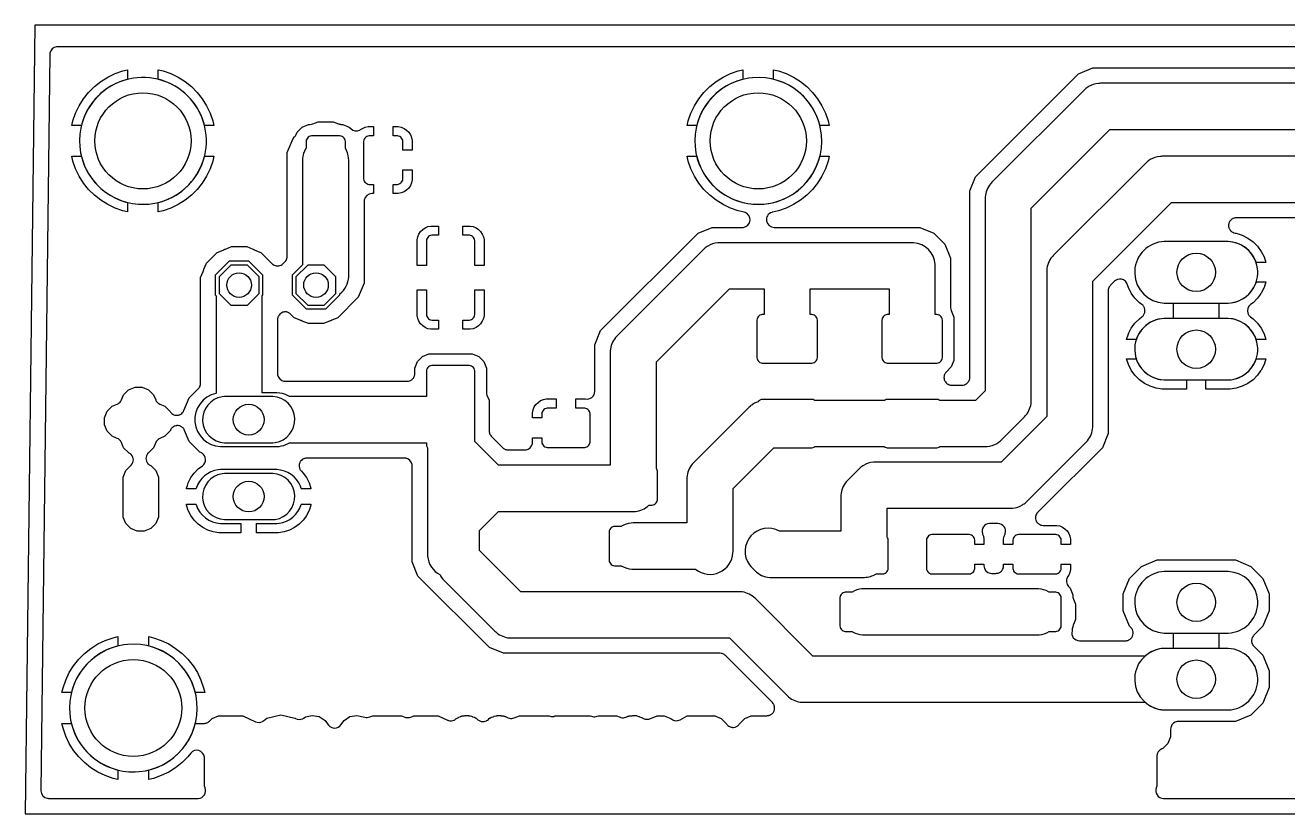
# Model space of a CAD drawing. Header units: millimetres. Extents: x 0.2 to 72.4, y 3.2 to 29.2.
# Drawn here: x 0.24 to 41.93, y 3.18 to 29.22 of the extents above; entities that cross this region are included whole.
import ezdxf

# ---------------------------------------------------------------- set-up
doc = ezdxf.new("R2010")
doc.units = ezdxf.units.MM

msp = doc.modelspace()

# ---------------------------------------------------------------- linework, layer by layer
at = {"layer": '16_copper'}
for points in [[(4.317, 23.312, 1), (3.938, 27.488), (3.812, 27.473, 0.941339), (4.191, 23.305)], [(24.637, 23.312, 1), (24.258, 27.488), (24.132, 27.473, 0.941339), (24.511, 23.305)], [(40.059, 20.052, 0.916331), (39.97, 22.076), (37.85, 22.076), (37.761, 22.068, 0.916331), (37.85, 20.044), (39.97, 20.044)], [(40.059, 17.512, 0.916331), (39.97, 19.536), (37.85, 19.536), (37.761, 19.528, 0.916331), (37.85, 17.504), (39.97, 17.504)], [(8.494, 15.438, 0.906347), (8.419, 16.954), (6.821, 16.954), (6.746, 16.947, 0.906347), (6.821, 15.431), (8.419, 15.431)], [(8.494, 12.898, 0.906347), (8.419, 14.415), (6.821, 14.415), (6.746, 14.407, 0.906347), (6.821, 12.891), (8.419, 12.891)], [(40.059, 9.152, 0.916331), (39.97, 11.176), (37.85, 11.176), (37.761, 11.168, 0.916331), (37.85, 9.144), (39.97, 9.144)], [(4.001, 4.567, 1), (3.619, 8.768), (3.493, 8.752, 0.941339), (3.874, 4.559)], [(40.059, 6.612, 0.916331), (39.97, 8.636), (37.85, 8.636), (37.761, 8.628, 0.916331), (37.85, 6.604), (39.97, 6.604)]]:
    msp.add_lwpolyline(points, format="xyb", close=True, dxfattribs=at)
for points in [[(7.963, 20.364), (7.963, 20.911), (7.576, 21.298), (7.029, 21.298), (6.642, 20.911), (6.642, 20.364), (7.029, 19.977), (7.576, 19.977)], [(10.503, 20.364), (10.503, 20.911), (10.116, 21.298), (9.569, 21.298), (9.182, 20.911), (9.182, 20.364), (9.569, 19.977), (10.116, 19.977)]]:
    msp.add_lwpolyline(points, close=True, dxfattribs=at)
at = {"layer": '1_copper'}
for points in [[(71.604, 28.512), (1.309, 28.512), (1.291, 28.51), (1.273, 28.509, 0.328389), (1.058, 28.298), (1.057, 28.276), (1.055, 28.261), (0.759, 3.94), (0.759, 3.939), (0.759, 3.937, 0.368471), (0.972, 3.686), (0.988, 3.685), (1.009, 3.683, 0.003485), (1.013, 3.683), (5.947, 3.683), (5.957, 3.684, 0.509696), (6.185, 4.025), (6.182, 4.034), (6.16, 4.087), (6.16, 5.018), (6.158, 5.032), (6.158, 5.046, 0.668496), (5.707, 5.176), (5.612, 5.057), (5.42, 4.866), (5.208, 4.697), (4.979, 4.552), (4.735, 4.435), (4.479, 4.345), (4.318, 4.309), (4.318, 4.622), (4.376, 4.636, 0.26256), (5.842, 6.101), (5.856, 6.16), (6.143, 6.16), (6.162, 6.161), (6.182, 6.163, 0.118891), (6.292, 6.208), (6.322, 6.234), (6.322, 6.234), (6.322, 6.234), (6.413, 6.325), (6.627, 6.413), (7.432, 6.413), (7.843, 6.215), (7.846, 6.214), (7.848, 6.213, 0.239801), (8.078, 6.223), (8.092, 6.232), (8.107, 6.242, 0.005922), (8.112, 6.245), (8.224, 6.335), (8.685, 6.44), (9.149, 6.334), (9.153, 6.332), (9.167, 6.322, 0.246647), (9.403, 6.315), (9.417, 6.322), (9.432, 6.331, 0.00734), (9.438, 6.335), (9.494, 6.374), (9.721, 6.425), (9.95, 6.385), (10.146, 6.26), (10.249, 6.113), (10.251, 6.11), (10.254, 6.106, 0.509965), (10.665, 6.113), (10.768, 6.26), (10.964, 6.385), (11.192, 6.425), (11.45, 6.368), (11.451, 6.367, 0.174438), (11.623, 6.375), (11.716, 6.413), (12.67, 6.413), (12.776, 6.37, 0.158203), (12.933, 6.357), (12.97, 6.37), (12.971, 6.37), (12.971, 6.37), (13.076, 6.413), (13.881, 6.413), (14.184, 6.267), (14.2, 6.261), (14.215, 6.255, 0.198683), (14.409, 6.27), (14.411, 6.271), (14.414, 6.272, 0.03551), (14.448, 6.294), (14.462, 6.306), (14.474, 6.317), (14.482, 6.325), (14.532, 6.345), (14.551, 6.355), (14.565, 6.362), (14.612, 6.39), (14.625, 6.392), (14.635, 6.394), (14.646, 6.396, 0.016571), (14.663, 6.401), (14.674, 6.405), (14.684, 6.409), (14.696, 6.413), (14.751, 6.413), (14.772, 6.415), (14.788, 6.416), (14.842, 6.424), (14.854, 6.421), (14.865, 6.419), (14.875, 6.417, 0.016585), (14.893, 6.414), (14.905, 6.414), (14.916, 6.413), (14.929, 6.413), (14.979, 6.393), (15, 6.386), (15.015, 6.381), (15.067, 6.368), (15.078, 6.36), (15.087, 6.354), (15.095, 6.348), (15.103, 6.344), (15.111, 6.339), (15.122, 6.335), (15.132, 6.33), (15.144, 6.325), (15.175, 6.293), (15.191, 6.279), (15.205, 6.268, 0.198681), (15.394, 6.222), (15.394, 6.222), (15.394, 6.222, 0.07818), (15.469, 6.246), (15.469, 6.246), (15.47, 6.246, 0.039245), (15.503, 6.267), (15.534, 6.293), (15.534, 6.293), (15.534, 6.293), (15.565, 6.325), (15.577, 6.33), (15.587, 6.334), (15.597, 6.339, 0.016584), (15.613, 6.348), (15.622, 6.354), (15.631, 6.36), (15.642, 6.368), (15.695, 6.381), (15.715, 6.388), (15.73, 6.393), (15.78, 6.413), (15.793, 6.413), (15.804, 6.414), (15.815, 6.414, 0.016586), (15.833, 6.417), (15.844, 6.419), (15.855, 6.421), (15.867, 6.424), (15.921, 6.416), (15.943, 6.415), (15.958, 6.413), (16.013, 6.413), (16.025, 6.409), (16.035, 6.405), (16.045, 6.401, 0.01656), (16.062, 6.396), (16.074, 6.394), (16.084, 6.392), (16.097, 6.39), (16.144, 6.362), (16.163, 6.352), (16.177, 6.345), (16.19, 6.34, 0.158204), (16.346, 6.328), (16.384, 6.34), (16.384, 6.34), (16.384, 6.34), (16.561, 6.413), (17.516, 6.413), (17.539, 6.404, 0.138013), (17.676, 6.388), (17.695, 6.391), (17.695, 6.392), (17.696, 6.392), (17.733, 6.404, 0.000217), (17.734, 6.404), (17.757, 6.413), (18.892, 6.413), (18.936, 6.395, 0.158207), (19.092, 6.383), (19.13, 6.395), (19.13, 6.395), (19.13, 6.395), (19.174, 6.413), (19.768, 6.413), (19.885, 6.365), (19.898, 6.36), (19.912, 6.355, 0.163886), (20.074, 6.363), (20.079, 6.365), (20.093, 6.372), (20.106, 6.377), (20.14, 6.397), (20.153, 6.399), (20.168, 6.401, 0.009162), (20.178, 6.404), (20.193, 6.409), (20.205, 6.413), (20.274, 6.413, 0.028607), (20.303, 6.415), (20.371, 6.423), (20.384, 6.42), (20.399, 6.417, 0.009173), (20.408, 6.415), (20.425, 6.415), (20.438, 6.414), (20.501, 6.387, 0.028623), (20.528, 6.378), (20.594, 6.359), (20.605, 6.351), (20.618, 6.343, 0.039473), (20.654, 6.324), (20.676, 6.315, 0.158204), (20.832, 6.302), (20.87, 6.315, 0.000216), (20.871, 6.315), (21.109, 6.413), (21.341, 6.413), (21.556, 6.325), (21.56, 6.321, 0.33947), (21.866, 6.28), (22.097, 6.413), (22.184, 6.413), (22.184, 6.413), (23.008, 6.413), (23.223, 6.325), (23.392, 6.156), (23.396, 6.147, 0.000195), (23.396, 6.147), (23.41, 6.128), (23.42, 6.115), (23.42, 6.115), (23.42, 6.115), (23.436, 6.099), (23.448, 6.087), (23.448, 6.087), (23.448, 6.086, 0.118224), (23.553, 6.033), (23.572, 6.03), (23.593, 6.026), (23.593, 6.026), (23.593, 6.026), (23.612, 6.026), (23.632, 6.026), (23.632, 6.026), (23.633, 6.026, 0.184771), (23.806, 6.114), (23.806, 6.114), (23.806, 6.114, 0.037714), (23.829, 6.146), (23.829, 6.146), (23.829, 6.146), (23.834, 6.156), (24.003, 6.325), (24.218, 6.413), (24.735, 6.413), (24.755, 6.415), (24.774, 6.417, 0.039465), (24.813, 6.426), (24.83, 6.433), (24.85, 6.441), (24.85, 6.441), (24.85, 6.441), (24.865, 6.45), (24.884, 6.462, 0.039466), (24.914, 6.488), (24.926, 6.502), (24.94, 6.518, 0.039466), (24.961, 6.552), (24.969, 6.572), (24.976, 6.588), (24.976, 6.589), (24.976, 6.589, 0.039244), (24.986, 6.627), (24.987, 6.645), (24.989, 6.667, 0.078613), (24.977, 6.745), (24.977, 6.745), (24.976, 6.745, 0.039247), (24.961, 6.782), (24.952, 6.797), (24.941, 6.816, 0.00022), (24.941, 6.816), (24.915, 6.847, 0.000659), (24.914, 6.847), (23.361, 8.401), (23.346, 8.413), (23.331, 8.426, 0.118893), (23.221, 8.472), (23.181, 8.475, 0.000218), (23.181, 8.475), (16.037, 8.475), (15.571, 8.668), (13.211, 11.028), (13.018, 11.495), (13.018, 14.668), (13.016, 14.687), (13.014, 14.708, 0.325016), (12.804, 14.919), (12.764, 14.923, 0.00044), (12.764, 14.923), (9.54, 14.923), (9.519, 14.921), (9.501, 14.919), (9.501, 14.919), (9.501, 14.919), (9.479, 14.914), (9.462, 14.91), (9.462, 14.91), (9.462, 14.91, 0.039031), (9.425, 14.895), (9.425, 14.895), (9.425, 14.895, 0.039033), (9.392, 14.874), (9.391, 14.874), (9.391, 14.874, 0.078397), (9.335, 14.818), (9.335, 14.818), (9.335, 14.818, 0.039246), (9.314, 14.784), (9.305, 14.763), (9.299, 14.748), (9.299, 14.747), (9.299, 14.747, 0.078611), (9.286, 14.669), (9.288, 14.648), (9.29, 14.629), (9.29, 14.629), (9.29, 14.629), (9.295, 14.607), (9.299, 14.591, 0.000213), (9.299, 14.591), (9.308, 14.569), (9.314, 14.554), (9.314, 14.554), (9.314, 14.554, 0.039248), (9.335, 14.52), (9.36, 14.489), (9.361, 14.489), (9.361, 14.489), (9.42, 14.43), (9.53, 14.278), (9.615, 14.111), (9.673, 13.932), (9.677, 13.907), (9.361, 13.907), (9.358, 13.92), (9.331, 13.993, 0.291474), (8.548, 14.542), (6.692, 14.542), (6.615, 14.535, 0.291474), (5.882, 13.92), (5.879, 13.907), (5.563, 13.907), (5.567, 13.932), (5.595, 14.018, 0.00006), (5.595, 14.018), (5.625, 14.111), (5.688, 14.235), (5.688, 14.235), (5.688, 14.235), (5.71, 14.278), (5.82, 14.43), (5.953, 14.563), (6.092, 14.664), (6.1, 14.67, 0.508887), (6.084, 15.08), (6.076, 15.086, 0.03568), (6.04, 15.104), (6.012, 15.116), (5.654, 15.473), (5.503, 15.839), (5.494, 15.856), (5.485, 15.874), (5.485, 15.874), (5.485, 15.874), (5.475, 15.888), (5.462, 15.906, 0.039246), (5.433, 15.935), (5.433, 15.935), (5.433, 15.935), (5.415, 15.948), (5.401, 15.958), (5.401, 15.958), (5.401, 15.958, 0.039025), (5.366, 15.976), (5.366, 15.976), (5.366, 15.976, 0.039029), (5.328, 15.989), (5.328, 15.989), (5.328, 15.989, 0.078393), (5.249, 15.995), (5.249, 15.995), (5.249, 15.995), (5.231, 15.992), (5.209, 15.989), (5.209, 15.989), (5.209, 15.989, 0.078615), (5.136, 15.959), (5.119, 15.946), (5.104, 15.935), (5.104, 15.935), (5.104, 15.935), (5.088, 15.92), (5.076, 15.907), (5.075, 15.907), (5.075, 15.907), (5.063, 15.89), (5.052, 15.875), (5.052, 15.875), (5.052, 15.875), (5.034, 15.84), (5.034, 15.839), (5.034, 15.839), (5.021, 15.808), (4.856, 15.644), (4.687, 15.573), (4.669, 15.564), (4.652, 15.556, 0.118888), (4.567, 15.472), (4.549, 15.436, 0.000223), (4.549, 15.436), (4.479, 15.266), (4.301, 15.088), (4.294, 15.08, 0.390911), (4.294, 14.737), (4.3, 14.729, 0.091615), (4.383, 14.674), (4.385, 14.673), (4.549, 14.508), (4.638, 14.294), (4.638, 12.977), (4.549, 12.763), (4.385, 12.598), (4.17, 12.51), (3.938, 12.51), (3.723, 12.598), (3.559, 12.763), (3.47, 12.977), (3.47, 14.294), (3.559, 14.508), (3.737, 14.687), (3.744, 14.694, 0.390911), (3.744, 15.038), (3.737, 15.046, 0.091615), (3.655, 15.101), (3.653, 15.102), (3.488, 15.266), (3.418, 15.436), (3.409, 15.453), (3.4, 15.471, 0.118888), (3.316, 15.555), (3.281, 15.573, 0.000223), (3.281, 15.573), (3.111, 15.644), (2.946, 15.808), (2.857, 16.023), (2.857, 16.255), (2.946, 16.47), (3.111, 16.634), (3.28, 16.704), (3.28, 16.704), (3.28, 16.704), (3.281, 16.704, 0.039246), (3.316, 16.723), (3.331, 16.733), (3.348, 16.745, 0.079276), (3.4, 16.806), (3.418, 16.842), (3.418, 16.842), (3.418, 16.842), (3.488, 17.012), (3.653, 17.176), (3.867, 17.265), (4.1, 17.265), (4.314, 17.176), (4.479, 17.012), (4.549, 16.842), (4.558, 16.824), (4.567, 16.807, 0.118892), (4.651, 16.723), (4.686, 16.705), (4.687, 16.704), (4.687, 16.704), (4.856, 16.634), (5.025, 16.465), (5.029, 16.457), (5.029, 16.457), (5.029, 16.457, 0.039039), (5.053, 16.425), (5.053, 16.425), (5.053, 16.425, 0.078403), (5.113, 16.373), (5.113, 16.373), (5.113, 16.373), (5.129, 16.365), (5.148, 16.355, 0.078615), (5.225, 16.337), (5.226, 16.337), (5.226, 16.336, 0.039246), (5.266, 16.336), (5.287, 16.34), (5.305, 16.343), (5.305, 16.343), (5.305, 16.343), (5.326, 16.35), (5.343, 16.355), (5.343, 16.355), (5.343, 16.355), (5.362, 16.365), (5.378, 16.373, 0.078613), (5.439, 16.424), (5.439, 16.424), (5.439, 16.424), (5.449, 16.439), (5.462, 16.456), (5.462, 16.456), (5.462, 16.456), (5.48, 16.492, 0.000669), (5.481, 16.492), (5.654, 16.912), (5.958, 17.216), (5.971, 17.231), (5.984, 17.245, 0.118893), (6.029, 17.355), (6.033, 17.395, 0.000218), (6.033, 17.395), (6.033, 20.89), (6.115, 21.089), (6.118, 21.098, 0.026685), (6.127, 21.125), (6.13, 21.131, 0.030164), (6.144, 21.158), (6.226, 21.357), (6.583, 21.714), (6.782, 21.796), (6.79, 21.801, 0.026682), (6.816, 21.814), (6.822, 21.816, 0.03017), (6.851, 21.825), (7.05, 21.907), (7.555, 21.907), (7.754, 21.825), (7.763, 21.822, 0.026685), (7.79, 21.813), (7.796, 21.81, 0.030164), (7.823, 21.796), (8.022, 21.714), (8.393, 21.343), (8.407, 21.331), (8.423, 21.318, 0.078613), (8.493, 21.281), (8.494, 21.281), (8.494, 21.281, 0.157756), (8.65, 21.281), (8.65, 21.281), (8.651, 21.281, 0.078613), (8.721, 21.317), (8.752, 21.343), (8.752, 21.343), (8.752, 21.343), (8.818, 21.409, 0.158205), (8.889, 21.549), (8.893, 21.589, 0.000218), (8.893, 21.589), (8.893, 25.018), (9.086, 25.484), (9.132, 25.53, 0.098497), (9.187, 25.613), (9.22, 25.693), (9.384, 25.857), (9.598, 25.946), (9.644, 25.946, 0.098493), (9.742, 25.965), (9.91, 26.035), (10.415, 26.035), (10.583, 25.965), (10.592, 25.962, 0.058652), (10.65, 25.948), (10.66, 25.947, 0.017034), (10.681, 25.946), (10.727, 25.946), (10.941, 25.857), (10.994, 25.804, 0.324531), (11.289, 25.757), (11.302, 25.765), (11.315, 25.773), (11.374, 25.812), (11.466, 25.85), (11.564, 25.87), (11.737, 25.87), (11.737, 25.565), (11.594, 25.565), (11.555, 25.557), (11.519, 25.542), (11.486, 25.52), (11.457, 25.492), (11.435, 25.459), (11.42, 25.422), (11.413, 25.383), (11.413, 24.147), (11.42, 24.108), (11.435, 24.071), (11.457, 24.038), (11.486, 24.01), (11.519, 23.988), (11.555, 23.973), (11.594, 23.965), (11.737, 23.965), (11.737, 23.66), (11.686, 23.66, 0.36847), (11.436, 23.446), (11.432, 23.407, 0.00044), (11.432, 23.406), (11.432, 20.705), (11.239, 20.238), (10.562, 19.561), (10.363, 19.479), (10.355, 19.474, 0.026682), (10.329, 19.461), (10.323, 19.459, 0.03017), (10.294, 19.45), (10.095, 19.367), (9.59, 19.367), (9.391, 19.45), (9.382, 19.453, 0.026685), (9.355, 19.462), (9.349, 19.465, 0.030164), (9.322, 19.479), (9.123, 19.561), (9.006, 19.678), (8.992, 19.69), (8.976, 19.704), (8.976, 19.704), (8.976, 19.704), (8.961, 19.713), (8.942, 19.724, 0.000217), (8.942, 19.725), (8.925, 19.732), (8.905, 19.74), (8.905, 19.74), (8.905, 19.74), (8.888, 19.744), (8.867, 19.749, 0.118225), (8.749, 19.74), (8.748, 19.74), (8.748, 19.74, 0.157983), (8.621, 19.648), (8.621, 19.648), (8.621, 19.648), (8.612, 19.632), (8.601, 19.614, 0.039462), (8.585, 19.577), (8.58, 19.557), (8.576, 19.539), (8.576, 19.539), (8.576, 19.539), (8.572, 19.499, 0.000661), (8.572, 19.498), (8.572, 17.716), (8.574, 17.697), (8.576, 17.677, 0.325016), (8.786, 17.466), (8.826, 17.462, 0.00044), (8.826, 17.462), (12.853, 17.462), (12.872, 17.464), (12.892, 17.466, 0.079055), (12.968, 17.49), (12.983, 17.5), (13.001, 17.511, 0.039684), (13.032, 17.537), (13.044, 17.551), (13.058, 17.567, 0.039687), (13.079, 17.601), (13.086, 17.618), (13.094, 17.637, 0.039685), (13.103, 17.676), (13.107, 17.716, 0.00044), (13.107, 17.716), (13.107, 17.898), (13.195, 18.112), (13.358, 18.275), (13.572, 18.363), (15.003, 18.363), (15.217, 18.275), (15.38, 18.112), (15.468, 17.898), (15.468, 17.101), (15.469, 17.091, 0.088975), (15.488, 17.003), (15.557, 16.835), (15.557, 15.824), (15.559, 15.804), (15.561, 15.785, 0.118891), (15.606, 15.675), (15.632, 15.644), (15.632, 15.644), (15.632, 15.644), (16.009, 15.267), (16.024, 15.254), (16.039, 15.241, 0.118893), (16.149, 15.196), (16.189, 15.192, 0.000218), (16.189, 15.192), (16.739, 15.192), (16.758, 15.194), (16.778, 15.196, 0.325016), (16.99, 15.406), (16.993, 15.446, 0.00044), (16.993, 15.446), (16.993, 15.597), (17.297, 15.597), (17.297, 15.454), (17.305, 15.415), (17.32, 15.379), (17.342, 15.346), (17.371, 15.317), (17.404, 15.295), (17.44, 15.28), (17.479, 15.273), (18.716, 15.273), (18.755, 15.28), (18.791, 15.295), (18.824, 15.317), (18.853, 15.346), (18.875, 15.379), (18.89, 15.415), (18.898, 15.454), (18.898, 16.391), (18.89, 16.43), (18.875, 16.466), (18.853, 16.499), (18.824, 16.528), (18.791, 16.55), (18.755, 16.565), (18.716, 16.573), (18.422, 16.573), (18.422, 16.877), (18.746, 16.877), (18.746, 16.877, 0.472969), (19.05, 17.126), (19.05, 18.668), (19.243, 19.134), (22.458, 22.349), (22.925, 22.542), (23.926, 22.542), (23.937, 22.543), (23.949, 22.544, 0.854232), (23.982, 23.044), (23.782, 23.09), (23.528, 23.179), (23.285, 23.296), (23.056, 23.439), (22.846, 23.607), (22.655, 23.798), (22.487, 24.009), (22.343, 24.237), (22.226, 24.48), (22.137, 24.734), (22.101, 24.892), (22.414, 24.892), (22.428, 24.837, 0.759359), (26.467, 24.837), (26.481, 24.892), (26.794, 24.892), (26.758, 24.734), (26.669, 24.48), (26.552, 24.237), (26.408, 24.009), (26.24, 23.798), (26.049, 23.607), (25.839, 23.439), (25.61, 23.296), (25.367, 23.179), (25.113, 23.09), (24.913, 23.044), (24.902, 23.041), (24.891, 23.038, 0.854232), (24.969, 22.542), (29.78, 22.542), (30.247, 22.349), (30.604, 21.992), (30.797, 21.525), (30.797, 19.897), (30.798, 19.887, 0.088978), (30.817, 19.799), (30.908, 19.578), (30.908, 18.147), (30.82, 17.933), (30.653, 17.766), (30.64, 17.752), (30.627, 17.736), (30.627, 17.736), (30.627, 17.736, 0.039247), (30.606, 17.702), (30.599, 17.685), (30.591, 17.665), (30.591, 17.665), (30.591, 17.665, 0.157981), (30.591, 17.509), (30.591, 17.508), (30.591, 17.508, 0.039247), (30.606, 17.472), (30.617, 17.453), (30.627, 17.438, 0.078612), (30.682, 17.381), (30.683, 17.381), (30.683, 17.381, 0.078614), (30.753, 17.345), (30.774, 17.34), (30.792, 17.336), (30.792, 17.336), (30.792, 17.336), (30.832, 17.332, 0.000661), (30.832, 17.332), (31.179, 17.332), (31.198, 17.334), (31.218, 17.336, 0.158654), (31.358, 17.407), (31.37, 17.42), (31.384, 17.437, 0.118668), (31.429, 17.546), (31.433, 17.586, 0.00044), (31.433, 17.586), (31.433, 23.748), (31.626, 24.214), (35.028, 27.617), (35.495, 27.81), (60.708, 27.81)], [(60.455, 27.302), (35.748, 27.302), (35.713, 27.3), (35.68, 27.299, 0.11403), (35.353, 27.192), (35.327, 27.174), (35.297, 27.154), (35.296, 27.154), (35.296, 27.154, 0.022324), (35.243, 27.111), (35.243, 27.111), (35.242, 27.111), (35.241, 27.109), (35.209, 27.079), (32.164, 24.034), (32.14, 24.008), (32.118, 23.984, 0.159844), (31.942, 23.542), (31.942, 23.542), (31.942, 23.541), (31.942, 23.539), (31.941, 23.495), (31.941, 17.143), (31.622, 16.825), (30.445, 16.825), (30.422, 16.84), (30.386, 16.855), (30.347, 16.863), (28.708, 16.863), (28.669, 16.855), (28.633, 16.84), (28.61, 16.825), (26.318, 16.825), (26.295, 16.84), (26.258, 16.855), (26.22, 16.863), (24.58, 16.863), (24.542, 16.855), (24.505, 16.84), (24.473, 16.818), (24.445, 16.79), (24.441, 16.784), (24.413, 16.775, 0.045641), (24.288, 16.715), (24.262, 16.697), (24.232, 16.677), (24.231, 16.677), (24.231, 16.676, 0.022324), (24.178, 16.634), (24.178, 16.633), (24.177, 16.633), (24.176, 16.632), (24.144, 16.601), (22.314, 14.771), (22.29, 14.746), (22.268, 14.721, 0.159844), (22.092, 14.28), (22.092, 14.279), (22.092, 14.279), (22.092, 14.277), (22.091, 14.232), (22.091, 12.78), (20.32, 12.78), (20.251, 12.776, 0.113703), (19.926, 12.67), (19.923, 12.668), (19.702, 12.668), (19.663, 12.66), (19.626, 12.645), (19.593, 12.623), (19.565, 12.594), (19.543, 12.561), (19.528, 12.525), (19.52, 12.486), (19.52, 11.549), (19.528, 11.51), (19.543, 11.474), (19.565, 11.441), (19.593, 11.412), (19.626, 11.39), (19.663, 11.375), (19.702, 11.367), (19.924, 11.367), (19.945, 11.354, 0.113702), (20.273, 11.257), (20.32, 11.256), (22.37, 11.256), (22.374, 11.253), (22.382, 11.245, 0.604114), (23.613, 11.798), (23.614, 11.842), (23.614, 11.844), (23.614, 11.844), (23.614, 11.845), (23.614, 13.917), (24.96, 15.263), (26.22, 15.263), (26.258, 15.27), (26.295, 15.285), (26.318, 15.301), (28.61, 15.301), (28.633, 15.285), (28.669, 15.27), (28.708, 15.263), (30.347, 15.263), (30.386, 15.27), (30.422, 15.285), (30.445, 15.301), (31.938, 15.301), (31.972, 15.302), (32.005, 15.304, 0.11403), (32.332, 15.41), (32.358, 15.428), (32.388, 15.448), (32.389, 15.448), (32.389, 15.449, 0.022324), (32.442, 15.491), (32.442, 15.492), (32.443, 15.492), (32.444, 15.493), (32.476, 15.524), (33.241, 16.289), (33.265, 16.314), (33.287, 16.339, 0.159844), (33.463, 16.78), (33.463, 16.781), (33.463, 16.781), (33.463, 16.783), (33.465, 16.828), (33.465, 23.179), (36.063, 25.778), (60.139, 25.778)], [(59.737, 24.892), (37.782, 24.892), (37.748, 24.89), (37.715, 24.889, 0.11403), (37.388, 24.782), (37.362, 24.764), (37.332, 24.744), (37.331, 24.744), (37.331, 24.744, 0.022324), (37.278, 24.701), (37.278, 24.701), (37.277, 24.701), (37.276, 24.699), (37.244, 24.669), (34.196, 21.621), (34.172, 21.595), (34.15, 21.571, 0.159844), (33.974, 21.129), (33.974, 21.129), (33.974, 21.128), (33.974, 21.126), (33.973, 21.082), (33.973, 16.301), (32.464, 14.793), (28.318, 14.793), (28.284, 14.791), (28.25, 14.789, 0.11403), (27.924, 14.683), (27.897, 14.665), (27.867, 14.645), (27.867, 14.645), (27.867, 14.644, 0.022324), (27.814, 14.602), (27.813, 14.601), (27.813, 14.601), (27.812, 14.6), (27.779, 14.569), (27.401, 14.191), (27.378, 14.166), (27.355, 14.141, 0.159844), (27.179, 13.7), (27.179, 13.699), (27.179, 13.699), (27.179, 13.697), (27.178, 13.652), (27.178, 12.507), (25.15, 12.507), (25.147, 12.509, 0.807502), (24.158, 11.394), (24.201, 11.341), (24.234, 11.306), (24.334, 11.206, 0.18282), (24.825, 10.984), (24.826, 10.984), (24.826, 10.984), (24.828, 10.984), (24.873, 10.983), (27.94, 10.983), (27.951, 10.984, 0.132911), (28.334, 11.093), (28.337, 11.095), (28.558, 11.095), (28.597, 11.103), (28.634, 11.118), (28.667, 11.14), (28.695, 11.168), (28.717, 11.201), (28.732, 11.238), (28.74, 11.277), (28.74, 12.213), (28.732, 12.252), (28.717, 12.289), (28.702, 12.311), (28.702, 13.269), (32.779, 13.269), (32.813, 13.27), (32.847, 13.272, 0.11403), (33.173, 13.378), (33.2, 13.396), (33.23, 13.416), (33.23, 13.416), (33.231, 13.417, 0.022324), (33.284, 13.459), (33.284, 13.46), (33.284, 13.46), (33.286, 13.461), (33.318, 13.492), (35.273, 15.447), (35.297, 15.473), (35.319, 15.497, 0.159844), (35.495, 15.939), (35.495, 15.939), (35.495, 15.94), (35.495, 15.941), (35.497, 15.986), (35.497, 20.766), (38.098, 23.368), (59.421, 23.368)], [(57.098, 22.86), (40.232, 22.86), (40.197, 22.857), (40.192, 22.857), (40.192, 22.857), (40.192, 22.857), (40.163, 22.85), (40.153, 22.848), (40.153, 22.848), (40.153, 22.848, 0.039214), (40.117, 22.832), (40.117, 22.832), (40.117, 22.832), (40.107, 22.827), (40.083, 22.812), (40.083, 22.812), (40.083, 22.812), (40.072, 22.803), (40.052, 22.786), (40.026, 22.756), (40.026, 22.756), (40.026, 22.756), (40.014, 22.736), (40.006, 22.722), (40.006, 22.722), (40.006, 22.722), (39.992, 22.688), (39.99, 22.685), (39.99, 22.685), (39.99, 22.685), (39.983, 22.653), (39.981, 22.646), (39.981, 22.646), (39.981, 22.646), (39.979, 22.621), (39.978, 22.606), (39.978, 22.606), (39.981, 22.567), (39.988, 22.535), (39.99, 22.528), (39.99, 22.528), (39.99, 22.528, 0.039215), (40.005, 22.491), (40.005, 22.491), (40.019, 22.468), (40.026, 22.457), (40.026, 22.457), (40.026, 22.457), (40.046, 22.434), (40.052, 22.427, 0.00003), (40.052, 22.427), (40.082, 22.401), (40.11, 22.384), (40.116, 22.38), (40.116, 22.38), (40.116, 22.38), (40.133, 22.373), (40.152, 22.365), (40.152, 22.365), (40.152, 22.365), (40.191, 22.355, 0.000797), (40.192, 22.355), (40.235, 22.348), (40.433, 22.284), (40.618, 22.19), (40.786, 22.067), (40.933, 21.92), (41.056, 21.752), (41.15, 21.567), (41.212, 21.378), (40.892, 21.378), (40.866, 21.449, 0.291473), (39.97, 22.076), (37.85, 22.076), (37.761, 22.068, 0.916331), (37.85, 20.044), (38.148, 20.044), (38.148, 19.536), (37.85, 19.536), (37.761, 19.528, 0.267949), (36.954, 18.909), (36.928, 18.838), (36.608, 18.838), (36.611, 18.844, 0.000098), (36.611, 18.844), (36.67, 19.027), (36.687, 19.061, 0.000062), (36.688, 19.061), (36.764, 19.212), (36.887, 19.38), (37.034, 19.527), (37.112, 19.585, 0.039245), (37.142, 19.61), (37.154, 19.624), (37.168, 19.64, 0.199042), (37.214, 19.829), (37.209, 19.847), (37.205, 19.868), (37.205, 19.868), (37.204, 19.868), (37.198, 19.885), (37.189, 19.905, 0.039247), (37.169, 19.939), (37.169, 19.939), (37.169, 19.939, 0.0389), (37.143, 19.969), (37.143, 19.969), (37.143, 19.969), (37.113, 19.995, 0.000533), (37.112, 19.995), (37.034, 20.053), (36.887, 20.2), (36.764, 20.368), (36.67, 20.553), (36.634, 20.663), (36.627, 20.682), (36.619, 20.7, 0.158203), (36.508, 20.811), (36.508, 20.811), (36.508, 20.811, 0.281696), (36.244, 20.791), (36.213, 20.765, 0.000579), (36.213, 20.764), (36.079, 20.63), (36.067, 20.616), (36.053, 20.601, 0.118896), (36.008, 20.491), (36.004, 20.451, 0.000215), (36.004, 20.451), (36.004, 15.733), (35.811, 15.266), (33.892, 13.347), (33.892, 13.347), (33.806, 13.261), (33.805, 13.261), (33.678, 13.133), (33.665, 13.118), (33.652, 13.103), (33.652, 13.103), (33.652, 13.103, 0.078396), (33.616, 13.033), (33.616, 13.033), (33.616, 13.032, 0.157981), (33.616, 12.876), (33.616, 12.876), (33.616, 12.876, 0.118225), (33.678, 12.775), (33.691, 12.763), (33.708, 12.749), (33.708, 12.749), (33.708, 12.749), (33.723, 12.74), (33.742, 12.728, 0.039462), (33.779, 12.712), (33.8, 12.707), (33.817, 12.703), (33.817, 12.703), (33.817, 12.703), (33.857, 12.7, 0.000658), (33.858, 12.7), (34.303, 12.7), (34.401, 12.68), (34.493, 12.642), (34.576, 12.587), (34.647, 12.516), (34.702, 12.433), (34.74, 12.341), (34.76, 12.243), (34.76, 12.07), (34.455, 12.07), (34.455, 12.213), (34.447, 12.252), (34.432, 12.289), (34.41, 12.322), (34.382, 12.35), (34.349, 12.372), (34.312, 12.387), (34.273, 12.395), (33.037, 12.395), (32.998, 12.387), (32.961, 12.372), (32.928, 12.35), (32.9, 12.322), (32.878, 12.289), (32.863, 12.252), (32.855, 12.213), (32.855, 12.07), (32.55, 12.07), (32.55, 12.243), (32.57, 12.341), (32.598, 12.409), (32.601, 12.419), (32.605, 12.428, 0.509966), (32.363, 12.761), (32.089, 12.761), (32.08, 12.76, 0.49677), (31.848, 12.429), (31.852, 12.419), (31.855, 12.409), (31.883, 12.341), (31.902, 12.243), (31.902, 12.07), (31.598, 12.07), (31.598, 12.213), (31.59, 12.252), (31.575, 12.289), (31.553, 12.322), (31.524, 12.35), (31.491, 12.372), (31.455, 12.387), (31.416, 12.395), (30.179, 12.395), (30.14, 12.387), (30.104, 12.372), (30.071, 12.35), (30.042, 12.322), (30.02, 12.289), (30.005, 12.252), (29.998, 12.213), (29.998, 11.277), (30.005, 11.238), (30.02, 11.201), (30.042, 11.168), (30.071, 11.14), (30.104, 11.118), (30.14, 11.103), (30.179, 11.095), (31.416, 11.095), (31.455, 11.103), (31.491, 11.118), (31.524, 11.14), (31.553, 11.168), (31.575, 11.201), (31.59, 11.238), (31.598, 11.277), (31.598, 11.42), (31.902, 11.42), (31.902, 11.369, 0.36847), (32.116, 11.118), (32.156, 11.115, 0.00044), (32.156, 11.115), (32.296, 11.115), (32.316, 11.117), (32.335, 11.118, 0.158654), (32.476, 11.189), (32.487, 11.203), (32.501, 11.219, 0.118668), (32.547, 11.329), (32.55, 11.369, 0.00044), (32.55, 11.369), (32.55, 11.42), (32.855, 11.42), (32.855, 11.277), (32.863, 11.238), (32.878, 11.201), (32.9, 11.168), (32.928, 11.14), (32.961, 11.118), (32.998, 11.103), (33.037, 11.095), (34.273, 11.095), (34.312, 11.103), (34.349, 11.118), (34.382, 11.14), (34.41, 11.168), (34.432, 11.201), (34.447, 11.238), (34.455, 11.277), (34.455, 11.42), (34.76, 11.42), (34.76, 11.247), (34.74, 11.149), (34.702, 11.057), (34.663, 10.997, 0.357811), (34.694, 10.677), (34.747, 10.623), (34.836, 10.409), (34.836, 10.363, 0.098493), (34.855, 10.266), (34.925, 10.098), (34.925, 9.592), (34.855, 9.424), (34.852, 9.415, 0.058652), (34.838, 9.357), (34.837, 9.347, 0.115207), (34.813, 9.223), (34.81, 9.213, 0.497467), (35.054, 8.89), (36.575, 8.89), (36.597, 8.892), (36.615, 8.893), (36.615, 8.893), (36.615, 8.893), (36.637, 8.898), (36.653, 8.902), (36.653, 8.902), (36.654, 8.902, 0.039031), (36.69, 8.918), (36.69, 8.918), (36.69, 8.918), (36.706, 8.927), (36.724, 8.938), (36.724, 8.938), (36.724, 8.938), (36.738, 8.95), (36.754, 8.964, 0.000213), (36.755, 8.964), (36.767, 8.978), (36.78, 8.994), (36.78, 8.994), (36.78, 8.994, 0.198459), (36.826, 9.183), (36.826, 9.183), (36.826, 9.183), (36.821, 9.204), (36.817, 9.222, 0.039246), (36.802, 9.259), (36.802, 9.259), (36.802, 9.259), (36.792, 9.274), (36.781, 9.293, 0.000216), (36.781, 9.293), (36.755, 9.323), (36.755, 9.323), (36.755, 9.324), (36.71, 9.369), (36.497, 9.882), (36.497, 10.438), (36.71, 10.951), (37.103, 11.344), (37.616, 11.557), (40.204, 11.557), (40.717, 11.344), (41.11, 10.951), (41.323, 10.438), (41.323, 9.882), (41.11, 9.369), (40.811, 9.07), (40.798, 9.054), (40.786, 9.04, 0.199138), (40.74, 8.851), (40.745, 8.83), (40.749, 8.812, 0.079052), (40.785, 8.741), (40.811, 8.711, 0.000439), (40.811, 8.71), (41.11, 8.411), (41.323, 7.898), (41.323, 7.342), (41.11, 6.829), (40.717, 6.436), (40.204, 6.223), (38.32, 6.223), (38.3, 6.221), (38.28, 6.22, 0.282173), (38.078, 6.048), (38.073, 6.027), (38.069, 6.01, 0.000439), (38.069, 6.009), (38.066, 5.969, 0.00044), (38.066, 5.969), (38.066, 5.713), (37.977, 5.498), (37.812, 5.334), (37.771, 5.317, 0.303348), (37.614, 5.082), (37.614, 4.087), (37.592, 4.034, 0.534518), (37.827, 3.683), (63.232, 3.683)]]:
    msp.add_lwpolyline(points, format="xyb", dxfattribs=at)
for points in [[(1.781, 25.908), (1.817, 26.066), (1.906, 26.32), (2.023, 26.563), (2.167, 26.791), (2.335, 27.002), (2.526, 27.193), (2.736, 27.361), (2.965, 27.504), (3.208, 27.621), (3.462, 27.71), (3.62, 27.746), (3.62, 27.433), (3.565, 27.419, 0.26256), (2.108, 25.963), (2.094, 25.908)], [(6.161, 25.908), (6.147, 25.963, 0.26256), (4.69, 27.419), (4.635, 27.433), (4.635, 27.746), (4.793, 27.71), (5.047, 27.621), (5.29, 27.504), (5.519, 27.361), (5.729, 27.193), (5.92, 27.002), (6.088, 26.791), (6.232, 26.563), (6.349, 26.32), (6.438, 26.066), (6.474, 25.908)], [(22.101, 25.908), (22.137, 26.066), (22.226, 26.32), (22.343, 26.563), (22.487, 26.791), (22.655, 27.002), (22.846, 27.193), (23.056, 27.361), (23.285, 27.504), (23.528, 27.621), (23.782, 27.71), (23.94, 27.746), (23.94, 27.433), (23.885, 27.419, 0.26256), (22.428, 25.963), (22.414, 25.908)], [(26.481, 25.908), (26.467, 25.963, 0.26256), (25.01, 27.419), (24.955, 27.433), (24.955, 27.746), (25.113, 27.71), (25.367, 27.621), (25.61, 27.504), (25.839, 27.361), (26.049, 27.193), (26.24, 27.002), (26.408, 26.791), (26.552, 26.563), (26.669, 26.32), (26.758, 26.066), (26.794, 25.908)], [(10.63, 20.311), (10.63, 20.347, 0.217083), (10.923, 20.91), (10.923, 20.911), (10.923, 20.911), (10.923, 20.913), (10.925, 20.957), (10.925, 24.765), (10.921, 24.834, 0.113703), (10.815, 25.159), (10.812, 25.162), (10.812, 25.383), (10.805, 25.422), (10.79, 25.459), (10.768, 25.492), (10.739, 25.52), (10.706, 25.542), (10.67, 25.557), (10.631, 25.565), (9.694, 25.565), (9.655, 25.557), (9.619, 25.542), (9.586, 25.52), (9.557, 25.492), (9.535, 25.459), (9.52, 25.422), (9.513, 25.383), (9.513, 25.161), (9.499, 25.14, 0.113702), (9.402, 24.812), (9.401, 24.765), (9.401, 21.309), (9.055, 20.964), (9.055, 20.311), (9.516, 19.85), (10.169, 19.85)], [(3.462, 23.09), (3.208, 23.179), (2.965, 23.296), (2.736, 23.439), (2.526, 23.607), (2.335, 23.798), (2.167, 24.009), (2.023, 24.237), (1.906, 24.48), (1.817, 24.734), (1.781, 24.892), (2.094, 24.892), (2.108, 24.837, 0.26256), (3.565, 23.381), (3.62, 23.367), (3.62, 23.054)], [(4.635, 23.367), (4.69, 23.381, 0.26256), (6.147, 24.837), (6.161, 24.892), (6.474, 24.892), (6.438, 24.734), (6.349, 24.48), (6.232, 24.237), (6.088, 24.009), (5.92, 23.798), (5.729, 23.607), (5.519, 23.439), (5.29, 23.296), (5.047, 23.179), (4.793, 23.09), (4.635, 23.054)], [(20.389, 13.164, 0.159844), (20.825, 13.352), (20.841, 13.368), (20.938, 13.368), (20.977, 13.375), (21.014, 13.39), (21.047, 13.412), (21.075, 13.441), (21.097, 13.474), (21.112, 13.51), (21.12, 13.549), (21.12, 14.486), (21.112, 14.525), (21.097, 14.561), (21.082, 14.584), (21.082, 18.099), (23.493, 20.511), (24.638, 20.511), (24.638, 19.663), (24.58, 19.663), (24.542, 19.655), (24.505, 19.64), (24.473, 19.618), (24.445, 19.59), (24.423, 19.557), (24.408, 19.521), (24.4, 19.482), (24.4, 18.243), (24.408, 18.204), (24.423, 18.168), (24.445, 18.135), (24.473, 18.107), (24.505, 18.085), (24.542, 18.07), (24.58, 18.062), (26.22, 18.062), (26.258, 18.07), (26.295, 18.085), (26.327, 18.107), (26.355, 18.135), (26.377, 18.168), (26.392, 18.204), (26.4, 18.243), (26.4, 19.482), (26.392, 19.521), (26.377, 19.557), (26.355, 19.59), (26.327, 19.618), (26.295, 19.64), (26.258, 19.655), (26.22, 19.663), (26.162, 19.663), (26.162, 20.511), (28.766, 20.511), (28.766, 19.663), (28.708, 19.663), (28.669, 19.655), (28.633, 19.64), (28.6, 19.618), (28.572, 19.59), (28.55, 19.557), (28.535, 19.521), (28.527, 19.482), (28.527, 18.243), (28.535, 18.204), (28.55, 18.168), (28.572, 18.135), (28.6, 18.107), (28.633, 18.085), (28.669, 18.07), (28.708, 18.062), (30.347, 18.062), (30.386, 18.07), (30.422, 18.085), (30.455, 18.107), (30.483, 18.135), (30.505, 18.168), (30.52, 18.204), (30.527, 18.243), (30.527, 19.482), (30.52, 19.521), (30.505, 19.557), (30.483, 19.59), (30.455, 19.618), (30.422, 19.64), (30.386, 19.655), (30.347, 19.663), (30.29, 19.663), (30.29, 21.273), (30.288, 21.295), (30.288, 21.318, 0.379022), (29.575, 22.033), (29.559, 22.034, 0.005302), (29.543, 22.034), (29.527, 22.035), (23.178, 22.035), (23.143, 22.033), (23.11, 22.031, 0.11403), (22.783, 21.925), (22.757, 21.907), (22.727, 21.887), (22.726, 21.887), (22.726, 21.886, 0.022324), (22.673, 21.844), (22.673, 21.843), (22.672, 21.843), (22.671, 21.842), (22.639, 21.811), (19.781, 18.954), (19.758, 18.928), (19.735, 18.904, 0.159844), (19.559, 18.462), (19.559, 18.462), (19.559, 18.461), (19.559, 18.459), (19.558, 18.415), (19.558, 14.684), (15.873, 14.684), (15.088, 15.47), (15.088, 17.802), (15.08, 17.841), (15.065, 17.877), (15.043, 17.91), (15.015, 17.938), (14.982, 17.96), (14.946, 17.975), (14.907, 17.983), (13.668, 17.983), (13.629, 17.975), (13.593, 17.96), (13.56, 17.938), (13.532, 17.91), (13.51, 17.877), (13.495, 17.841), (13.488, 17.802), (13.488, 16.954), (8.967, 16.954), (8.92, 16.982, 0.109517), (8.548, 17.082), (8.065, 17.082), (8.065, 20.286), (8.09, 20.311), (8.09, 20.964), (7.629, 21.425), (6.976, 21.425), (6.515, 20.964), (6.515, 20.311), (6.541, 20.286), (6.541, 17.062), (6.538, 17.061, 0.876976), (6.692, 15.304), (8.548, 15.304), (8.625, 15.31, 0.087489), (8.92, 15.403), (8.967, 15.431), (13.488, 15.431), (13.488, 15.363), (13.495, 15.324), (13.51, 15.288), (13.526, 15.265), (13.526, 11.748), (13.529, 11.679, 0.254168), (13.933, 11.073), (13.952, 11.037), (13.991, 10.979), (14.034, 10.926), (14.066, 10.891), (15.751, 9.206), (15.777, 9.183), (15.801, 9.16, 0.159844), (16.243, 8.984), (16.243, 8.984), (16.244, 8.984), (16.246, 8.984), (16.29, 8.983), (23.497, 8.983), (25.399, 7.081), (25.424, 7.058), (25.449, 7.035, 0.159844), (25.89, 6.859), (25.891, 6.859), (25.891, 6.859), (25.893, 6.859), (25.938, 6.858), (37.221, 6.858), (37.275, 6.813, 0.153915), (37.85, 6.604), (39.97, 6.604), (40.059, 6.612, 0.916331), (39.97, 8.636), (39.672, 8.636), (39.672, 9.144), (39.97, 9.144), (40.059, 9.152, 0.916331), (39.97, 11.176), (37.85, 11.176), (37.761, 11.168, 0.916331), (37.85, 9.144), (38.148, 9.144), (38.148, 8.636), (37.85, 8.636), (37.761, 8.628, 0.131652), (37.275, 8.427), (37.221, 8.382), (26.253, 8.382), (24.351, 10.284), (24.326, 10.307), (24.301, 10.33, 0.159844), (23.86, 10.506), (23.859, 10.506), (23.859, 10.506), (23.857, 10.506), (23.812, 10.507), (16.606, 10.507), (15.24, 11.873), (15.24, 12.527), (15.873, 13.161), (20.32, 13.161)], [(40.892, 18.838), (40.866, 18.909, 0.291473), (39.97, 19.536), (39.672, 19.536), (39.672, 20.044), (39.97, 20.044), (40.059, 20.052, 0.267949), (40.866, 20.671), (40.892, 20.742), (41.212, 20.742), (41.15, 20.553), (41.056, 20.368), (41.037, 20.343), (41.037, 20.343), (41.037, 20.342), (40.933, 20.2), (40.786, 20.053), (40.708, 19.995, 0.32415), (40.615, 19.712), (40.615, 19.712), (40.616, 19.712, 0.039245), (40.631, 19.675), (40.642, 19.657), (40.651, 19.641), (40.651, 19.641), (40.651, 19.641, 0.039246), (40.677, 19.611), (40.707, 19.585, 0.000533), (40.708, 19.585), (40.786, 19.527), (40.933, 19.38), (41.056, 19.212), (41.15, 19.027), (41.212, 18.838)], [(37.79, 17.199), (37.585, 17.232), (37.387, 17.296), (37.202, 17.39), (37.034, 17.513), (36.887, 17.66), (36.764, 17.828), (36.67, 18.013), (36.608, 18.202), (36.928, 18.202), (36.954, 18.131, 0.291473), (37.85, 17.504), (38.592, 17.504), (38.592, 17.199)], [(39.227, 17.199), (39.227, 17.504), (39.97, 17.504), (40.059, 17.512, 0.267949), (40.866, 18.131), (40.892, 18.202), (41.212, 18.202), (41.15, 18.013), (41.056, 17.828), (41.037, 17.803), (41.037, 17.803), (41.037, 17.802), (40.933, 17.66), (40.786, 17.513), (40.618, 17.39), (40.433, 17.296), (40.235, 17.232), (40.03, 17.199)], [(6.637, 12.459), (6.451, 12.488), (6.273, 12.546), (6.105, 12.631), (5.953, 12.742), (5.82, 12.875), (5.71, 13.027), (5.625, 13.194), (5.567, 13.373), (5.563, 13.398), (5.879, 13.398), (5.882, 13.385, 0.315299), (6.692, 12.764), (7.366, 12.764), (7.366, 12.459)], [(7.874, 12.459), (7.874, 12.764), (8.548, 12.764), (8.625, 12.77, 0.291474), (9.358, 13.385), (9.361, 13.398), (9.677, 13.398), (9.673, 13.373), (9.615, 13.194), (9.53, 13.027), (9.493, 12.977, 0.000044), (9.493, 12.976), (9.42, 12.875), (9.287, 12.742), (9.135, 12.631), (8.967, 12.546), (8.789, 12.488), (8.603, 12.459)], [(27.871, 10.604, 0.113703), (27.546, 10.497), (27.543, 10.495), (27.322, 10.495), (27.283, 10.487), (27.246, 10.472), (27.213, 10.45), (27.185, 10.422), (27.163, 10.389), (27.148, 10.352), (27.14, 10.313), (27.14, 9.377), (27.148, 9.338), (27.163, 9.301), (27.185, 9.268), (27.213, 9.24), (27.246, 9.218), (27.283, 9.203), (27.322, 9.195), (27.544, 9.195), (27.565, 9.182, 0.113702), (27.893, 9.084), (27.94, 9.083), (33.655, 9.083), (33.724, 9.086, 0.113703), (34.049, 9.193), (34.052, 9.195), (34.273, 9.195), (34.312, 9.203), (34.349, 9.218), (34.382, 9.24), (34.41, 9.268), (34.432, 9.301), (34.447, 9.338), (34.455, 9.377), (34.455, 10.313), (34.447, 10.352), (34.432, 10.389), (34.41, 10.422), (34.382, 10.45), (34.349, 10.472), (34.312, 10.487), (34.273, 10.495), (34.051, 10.495), (34.03, 10.508, 0.113702), (33.702, 10.606), (33.655, 10.607), (27.94, 10.607)], [(1.451, 7.175), (1.488, 7.336), (1.577, 7.592), (1.695, 7.836), (1.839, 8.066), (2.008, 8.278), (2.2, 8.469), (2.412, 8.638), (2.641, 8.783), (2.885, 8.9), (3.141, 8.99), (3.302, 9.026), (3.302, 8.713), (3.244, 8.699, 0.26256), (1.778, 7.234), (1.764, 7.175)], [(5.856, 7.175), (5.842, 7.234, 0.26256), (4.376, 8.699), (4.318, 8.713), (4.318, 9.026), (4.479, 8.99), (4.735, 8.9), (4.979, 8.783), (5.208, 8.638), (5.42, 8.469), (5.612, 8.278), (5.781, 8.066), (5.925, 7.836), (6.043, 7.592), (6.132, 7.336), (6.169, 7.175)], [(3.141, 4.345), (2.885, 4.435), (2.641, 4.552), (2.412, 4.697), (2.2, 4.866), (2.008, 5.057), (1.839, 5.269), (1.695, 5.499), (1.577, 5.743), (1.488, 5.999), (1.451, 6.16), (1.764, 6.16), (1.778, 6.101, 0.26256), (3.244, 4.636), (3.302, 4.622), (3.302, 4.309)]]:
    msp.add_lwpolyline(points, format="xyb", close=True, dxfattribs=at)
for points in [[(12.713, 25.09), (12.713, 25.383), (12.705, 25.422), (12.69, 25.459), (12.668, 25.492), (12.639, 25.52), (12.606, 25.542), (12.57, 25.557), (12.531, 25.565), (12.388, 25.565), (12.388, 25.87), (12.561, 25.87), (12.659, 25.85), (12.751, 25.812), (12.834, 25.757), (12.904, 25.686), (12.96, 25.603), (12.998, 25.511), (13.017, 25.413), (13.017, 25.09)], [(12.388, 23.66), (12.388, 23.965), (12.531, 23.965), (12.57, 23.973), (12.606, 23.988), (12.639, 24.01), (12.668, 24.038), (12.69, 24.071), (12.705, 24.108), (12.713, 24.147), (12.713, 24.44), (13.017, 24.44), (13.017, 24.117), (12.998, 24.019), (12.96, 23.927), (12.904, 23.844), (12.834, 23.773), (12.751, 23.718), (12.659, 23.68), (12.561, 23.66)], [(13.183, 21.283), (13.183, 22.132), (13.202, 22.23), (13.24, 22.322), (13.295, 22.404), (13.366, 22.475), (13.448, 22.53), (13.54, 22.568), (13.638, 22.587), (13.887, 22.587), (13.887, 22.283), (13.668, 22.283), (13.629, 22.275), (13.593, 22.26), (13.56, 22.238), (13.532, 22.21), (13.51, 22.177), (13.495, 22.141), (13.488, 22.102), (13.488, 21.283)], [(15.088, 21.283), (15.088, 22.102), (15.08, 22.141), (15.065, 22.177), (15.043, 22.21), (15.015, 22.238), (14.982, 22.26), (14.946, 22.275), (14.907, 22.283), (14.688, 22.283), (14.688, 22.587), (14.937, 22.587), (15.035, 22.568), (15.127, 22.53), (15.209, 22.475), (15.28, 22.404), (15.335, 22.322), (15.373, 22.23), (15.392, 22.132), (15.392, 21.283)], [(13.638, 19.178), (13.54, 19.197), (13.448, 19.235), (13.366, 19.29), (13.295, 19.361), (13.24, 19.443), (13.202, 19.535), (13.183, 19.633), (13.183, 20.482), (13.488, 20.482), (13.488, 19.663), (13.495, 19.624), (13.51, 19.588), (13.532, 19.555), (13.56, 19.527), (13.593, 19.505), (13.629, 19.49), (13.668, 19.483), (13.887, 19.483), (13.887, 19.178)], [(14.688, 19.178), (14.688, 19.483), (14.907, 19.483), (14.946, 19.49), (14.982, 19.505), (15.015, 19.527), (15.043, 19.555), (15.065, 19.588), (15.08, 19.624), (15.088, 19.663), (15.088, 20.482), (15.392, 20.482), (15.392, 19.633), (15.373, 19.535), (15.335, 19.443), (15.28, 19.361), (15.209, 19.29), (15.127, 19.235), (15.035, 19.197), (14.937, 19.178)], [(16.993, 16.248), (16.993, 16.421), (17.012, 16.519), (17.05, 16.611), (17.106, 16.694), (17.176, 16.764), (17.259, 16.82), (17.351, 16.858), (17.449, 16.877), (17.772, 16.877), (17.772, 16.573), (17.479, 16.573), (17.44, 16.565), (17.404, 16.55), (17.371, 16.528), (17.342, 16.499), (17.32, 16.466), (17.305, 16.43), (17.297, 16.391), (17.297, 16.248)]]:
    msp.add_lwpolyline(points, close=True, dxfattribs=at)
at = {"layer": 'drills_PTH'}
for centre, radius in [((38.91, 21.06), 0.635), ((7.303, 20.637), 0.406), ((9.843, 20.637), 0.406), ((38.91, 18.52), 0.635), ((7.62, 16.192), 0.508), ((7.62, 13.652), 0.508), ((38.91, 10.16), 0.635), ((38.91, 7.62), 0.635)]:
    msp.add_circle(centre, radius, dxfattribs=at)
at = {"layer": 'drills_via_1_16'}
for centre, radius in [((4.128, 25.4), 1.588), ((24.448, 25.4), 1.588), ((3.81, 6.668), 1.6)]:
    msp.add_circle(centre, radius, dxfattribs=at)
at = {"layer": 'outline'}
msp.add_lwpolyline([(0.241, 3.175), (72.06, 3.175), (72.377, 29.22), (0.559, 29.22), (0.241, 3.175)], close=True, dxfattribs=at)

doc.saveas('drawing.dxf')
